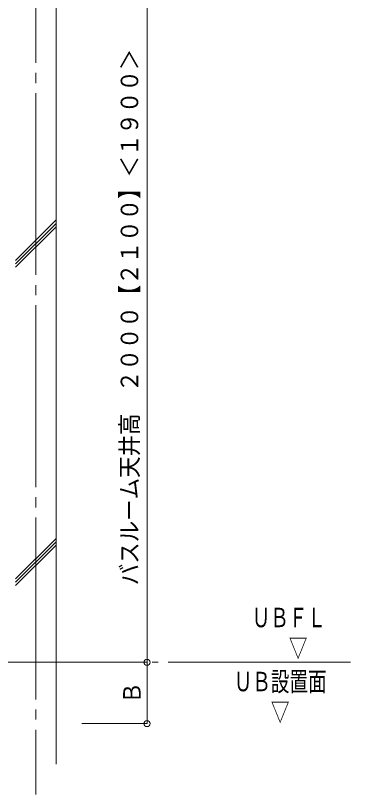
# Model space of a CAD drawing. Units: millimetres on the paper. Extents: x -305 to 305, y -152 to 152.
# Drawn here: x -185.8 to -152.7, y 18 to 95.1 of the extents above; entities that cross this region are included whole.
import ezdxf
from ezdxf.enums import TextEntityAlignment as Align

# ---------------------------------------------------------------- set-up
doc = ezdxf.new("R2010")
doc.units = ezdxf.units.MM
for name, pattern in [('DASHED2', [3, 2, -1]), ('LONG_CHAIN', [21, 18, -1, 1, -1]), ('LONG_DOUBLE_CHAIN', [21.8, 18, -1, 0.6, -0.6, 0.6, -1])]:
    doc.linetypes.add(name, pattern=pattern)
doc.layers.add('0-0_0', color=7, linetype='Continuous', lineweight=9)
doc.layers.add('0-1_VIEW0001', color=7, linetype='DASHED2', lineweight=9)
doc.styles.add('ＭＳ ゴシック', font='')
doc.styles.get('ＭＳ ゴシック').set_extended_font_data('MS Gothic')

# ---------------------------------------------------------------- blocks, each defined once
blk = doc.blocks.new('_ORIGIN')
at = {"layer": '0-0_0'}
blk.add_line((0, 0), (-1, 0), dxfattribs=at)
blk.add_circle((0, 0), 0.5, dxfattribs=at)

msp = doc.modelspace()

# ---------------------------------------------------------------- linework, layer by layer
at = {"layer": '0-0_0'}
for p, q in [((-172.758, 31.691), (-172.758, 97.158)), ((-179.218, 31.091), (-172.758, 31.091)), ((-179.218, 31.091), (-172.758, 31.091)), ((-172.758, 25.625), (-172.758, 30.491)), ((-179.218, 25.025), (-172.758, 25.025))]:
    msp.add_line(p, q, dxfattribs=at)
at = {"layer": '0-1_VIEW0001', "linetype": 'LONG_CHAIN'}
msp.add_line((-183.758, 108.425), (-183.758, 18.017), dxfattribs=at)
at = {"layer": '0-1_VIEW0001', "linetype": 'Continuous'}
for p, q in [((-181.758, 108.425), (-181.758, 21.025)), ((-185.757, 70.87), (-181.757, 74.87)), ((-185.757, 70.537), (-181.757, 74.537)), ((-185.757, 70.203), (-181.757, 74.203)), ((-185.756, 39.358), (-181.757, 43.358)), ((-185.757, 38.691), (-181.757, 42.691)), ((-185.756, 39.025), (-181.757, 43.024))]:
    msp.add_line(p, q, dxfattribs=at)
at = {"layer": '0-1_VIEW0001', "linetype": 'LONG_DOUBLE_CHAIN'}
for p in [(-152.662, 31.091), (-175.276, 31.091)]:
    msp.add_line(p, (-257.758, 31.091), dxfattribs=at)

# ---------------------------------------------------------------- block references
at = {"layer": '0-0_0', "xscale": 0.6, "yscale": 0.6}
for p, rotation in [((-172.758, 31.091), 270), ((-172.758, 31.091), 90), ((-172.758, 25.025), 270)]:
    msp.add_blockref('_ORIGIN', p, dxfattribs=dict(at, rotation=rotation))

# ---------------------------------------------------------------- texts
at = {"layer": '0-0_0', "style": 'ＭＳ ゴシック', "width": 0.9}
for s, p in [('バスルーム天井高\u3000２０００【２１００】＜１９００＞', (-173.12, 38.724)), ('Ｂ', (-172.875, 27.001))]:
    msp.add_text(s, height=1.73, rotation=90, dxfattribs=at).set_placement(p, align=Align.BOTTOM_LEFT)
at = {"layer": '0-1_VIEW0001', "style": 'ＭＳ ゴシック', "width": 0.7}
for s, p in [('ＵＢＦＬ', (-162.417, 33.99)), ('\u3000\u3000▽', (-162.417, 30.992)), ('ＵＢ設置面', (-164.191, 27.65)), ('\u3000\u3000▽', (-164.191, 24.652))]:
    msp.add_text(s, height=1.921, dxfattribs=at).set_placement(p, align=Align.BOTTOM_LEFT)

doc.saveas('drawing.dxf')
